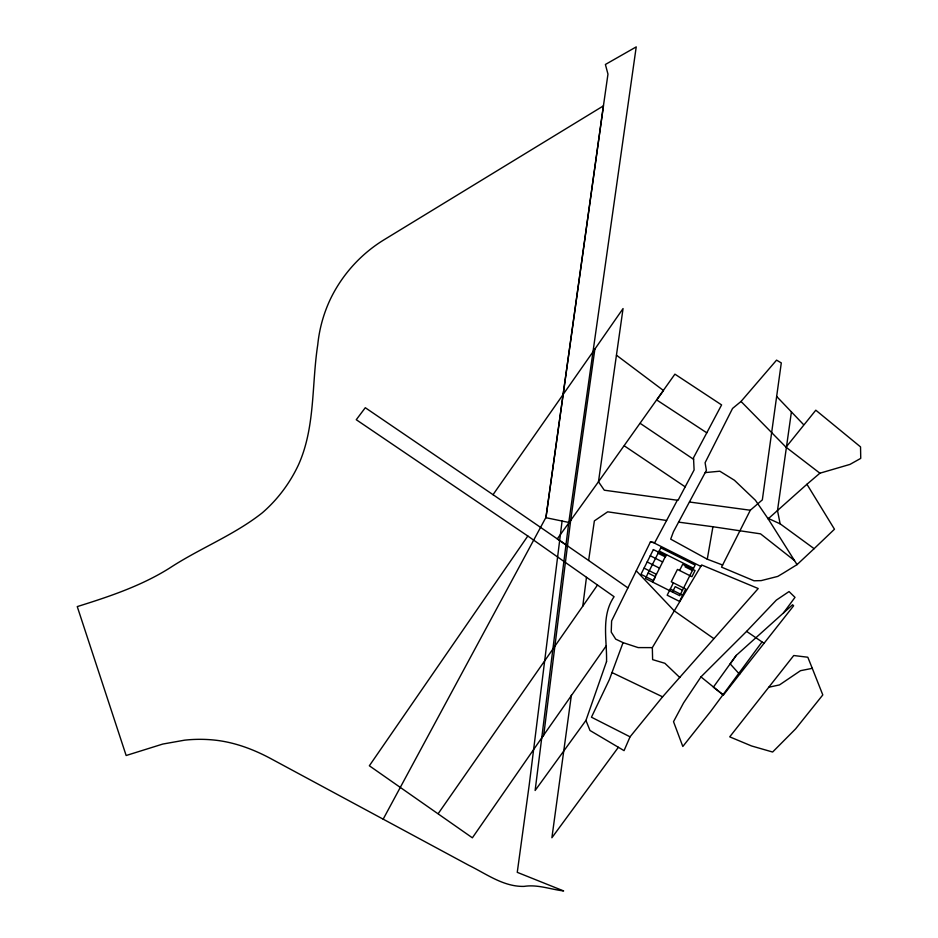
<?xml version="1.0" encoding="UTF-8"?>
<svg xmlns="http://www.w3.org/2000/svg" width="938" height="938" viewBox="0 0 938 938"><rect width="100%" height="100%" fill="white"/><g stroke="black" fill="none" stroke-linecap="round" stroke-linejoin="round"><path stroke-width="1.41" d="M562.085 521.047L529.267 784.52L517.26 872.34L563.632 890.936C550.489 889.388 537.697 884.241 523.979 886.398C503.495 886.867 486.353 873.888 468.777 865.282L270.308 758.361C253.964 749.638 236.364 742.966 217.933 740.492A139.61 139.61 0 0 0 184.645 740.164L162.79 744.057L126.149 755.512L77.256 606.593C109.054 596.662 140.993 586.027 169.403 568.217C199.536 548.39 233.914 535.27 262.288 512.828C277.589 499.602 289.912 483.129 298.483 464.814C315.414 427.2 311.568 384.603 317.759 344.703A138.777 138.777 0 0 1 330.575 298.741C342.218 274.752 360.661 254.268 383.337 240.222L603.427 105.865L607.965 74.125L605.397 64.476L636.222 46.9L568.698 523.134L535.129 790.488L585.945 720.419L606.546 661.536M527.813 536.02L356.264 419.72L365.292 407.713L493.036 494.678L594.868 349.112L570.667 520.402L543.759 734.958L472.377 837.81L369.349 765.783L527.813 536.02L614.085 596.697C600.871 615.961 607.074 639.798 606.546 661.548M571.394 695.058L551.896 837.751L618.377 747.281M582.779 606.159L586.473 577.327M791.414 411.899L777.496 510.553L780.146 523.838L814.114 548.66L834.468 529.22L806.938 484.266L819.906 473.198L849.969 464.404L860.744 458.377L860.533 446.898L815.802 410.199L786.021 447.192L819.906 473.198M814.114 548.66L797.054 564.617L783.605 572.93L777.778 576.401L761.164 580.622L754.023 580.774L721.545 567.15L750.306 510.237L762.336 499.872L781.295 362.924L776.57 360.133L741.032 401.464L732.555 408.44L705.095 462.715L706.384 470.384L673.449 531.717L670.693 539.139L707.264 559.2L722.612 565.028M545.928 517.694L603.427 105.865L545.928 517.694L568.78 522.431M568.698 523.134L598.479 481.745L623.055 308.567L592.793 352.067M585.945 720.419L589.99 730.491L624.051 750.635L630.055 736.822L662.58 696.828L758.221 588.536L701.671 564.969L652.332 647.619L638.157 647.595L623.055 642.636L615.703 639.13L611.224 632.083L611.611 620.933L627.897 587.892L588.63 560.478L594.364 520.895L607.672 511.82L666.601 520.473L677.318 500.247M707.264 559.2L712.927 526.746L760.542 533.851L794.509 560.584M630.055 736.822L591.456 717.207L609.419 679.511L623.055 642.636M627.897 587.892L650.374 542.012L653.141 542.457L700.815 566.4M652.707 582.123L655.416 576.706L648.146 573.048M666.472 554.686L665.347 556.914L658.077 553.268M673.378 582.85L667.176 595.208L679.534 601.422L685.748 589.052L671.268 581.783L677.471 569.425L691.951 576.694L695.058 570.503L682.688 564.301L679.593 570.48M672.487 592.054L675.208 586.637L682.477 590.283M686.253 564.617L685.139 566.845L692.408 570.503M706.783 432.817L721.592 404.911L674.914 374.156L598.479 481.745L604.295 490.199L678.033 500.341L694.097 469.985L693.522 457.721L706.783 432.817L656.764 399.987L663.483 390.525L616.477 355.221M666.601 520.473L654.724 542.715L650.374 542.012M383.173 819.155L546.01 517.26M783.488 612.924L795.002 597.354L789.046 591.561L776.359 600.097L746.589 631.38L700.956 676.884L683.579 702.89L673.519 721.674L682.817 746.484L710.863 711.145L761.949 642.038M541.754 737.854L606.124 645.977M438.222 813.598L597.471 585.078M739.59 674.305L793.607 605.796L792.598 604.752L736.248 655.392L730.163 663.858L739.59 674.305L723.409 695.058L700.956 676.884M736.248 655.392L713.372 687.155L722.975 694.718M570.667 520.402L557.289 538.846L567.478 545.893L493.036 494.678M806.938 484.266L768.152 518.843L797.054 564.617M768.785 687.237L779.49 684.916L800.513 670.682L812.285 668.348L822.802 694.929L795.647 728.849L772.619 752.03L751.502 745.945L729.729 736.846L793.747 655.521L807.817 657.233L812.285 668.348M705.2 472.588L719.821 471.204L734.395 480.233L755.383 500.224L768.152 518.843L767.683 518.163L780.146 523.838M678.537 522.126L712.927 526.746M689.512 502.018L750.306 510.237M612.033 672.581L662.58 696.828M659.191 551.028L693.534 568.264M650.269 555.765L662.638 561.979M647.173 561.944L659.531 568.158M644.066 568.135L656.424 574.337M670.283 589.029L682.641 595.243M764.001 643.269L746.589 631.38M640.232 423.39L693.604 459.327M624.356 445.878L685.174 486.834M565.977 544.837L588.63 560.478M713.642 638.473L674.188 610.814L636.304 570.855M679.816 677.529L664.866 663.283L652.614 659.625L652.332 647.619M741.032 401.464L786.021 447.192M776.687 396.493L803.596 424.644M653.376 549.586L640.959 574.314L653.329 580.516L665.734 555.788L653.376 549.586M660.798 547.851L645.426 578.465L679.757 595.7L695.128 565.086L660.798 547.851"/></g></svg>
